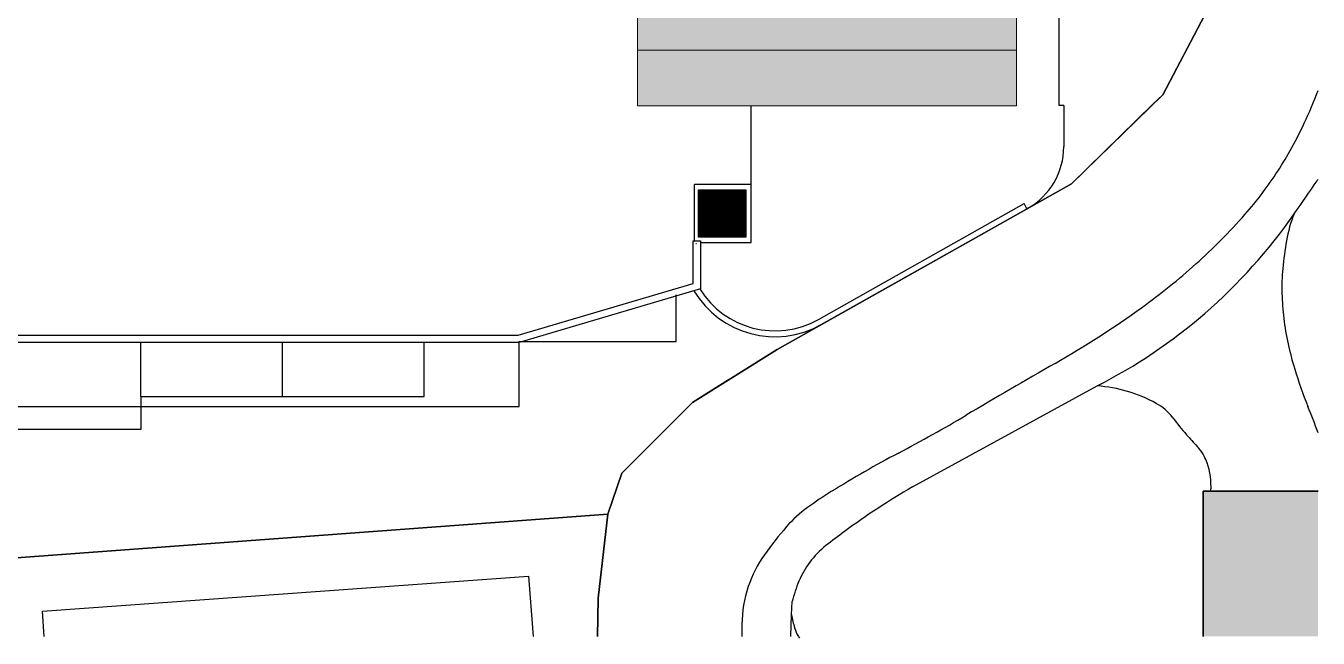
# Model space of a CAD drawing. Header units: metres. Extents: x 0.003 to 0.843, y 0.003 to 0.597.
# Drawn here: x 0.16935 to 0.2044, y 0.46595 to 0.48256 of the extents above; entities that cross this region are included whole.
import ezdxf

# ---------------------------------------------------------------- set-up
doc = ezdxf.new("R2010")
doc.units = ezdxf.units.M
for name, pattern in [('AUSGEZOGEN', [0]), ('KURZGESTRICHELT', [0.0025, 0.0015, -0.001]), ('PUNKT', [6.35, 0, -6.35]), ('VERDECKT', [9.524999999999999, 6.35, -3.175])]:
    doc.linetypes.add(name, pattern=pattern)
doc.layers.add('Plankopf', color=7, linetype='AUSGEZOGEN', lineweight=13)

msp = doc.modelspace()

# ---------------------------------------------------------------- hatches: boundary and pattern name
at = {"layer": 'Plankopf', "linetype": 'AUSGEZOGEN', "lineweight": -3, "true_color": 0xababab}
msp.add_hatch(color=253, dxfattribs=at).paths.add_polyline_path([(0.1859404759109612, 0.4921783090677895), (0.1859404759109612, 0.4803920693607052), (0.1962227156811352, 0.4803920693607052), (0.1962227156811352, 0.4921783090677895)])
at = {"layer": 'Plankopf', "linetype": 'PUNKT', "lineweight": -3, "true_color": 0x8f8f8f}
msp.add_hatch(color=252, dxfattribs=at).paths.add_polyline_path([(0.201489577178464, 0.4699373193063566), (0.2012788141496232, 0.4699375715889241), (0.2012859210754989, 0.4659971896529824), (0.2043999954983588, 0.4659971896529824), (0.2043999954983588, 0.4699383279317226)])

# ---------------------------------------------------------------- linework, layer by layer
at = {"layer": 'Plankopf', "color": 7, "linetype": 'AUSGEZOGEN', "lineweight": 18}
for p, q in [((0.1859404759109612, 0.4803920693607052), (0.1859404759109612, 0.4921783090677895)), ((0.1962227156811352, 0.4921783090677895), (0.1962227156811352, 0.4803920693607052)), ((0.1962227156811352, 0.4803920693607052), (0.1859404759109612, 0.4803920693607052))]:
    msp.add_line(p, q, dxfattribs=at)
at = {"layer": 'Plankopf', "color": 7, "linetype": 'VERDECKT', "lineweight": -3}
for p, q in [((0.1973747156553861, 0.4803971893311172), (0.1973747156553861, 0.4875651891708999)), ((0.1975027156525251, 0.4803971893311172), (0.1973747156553861, 0.4803971893311172)), ((0.1874879958763716, 0.476723589389188), (0.1874879958763716, 0.4782531893622177)), ((0.1890207958421108, 0.4782531893622177), (0.1874879958763716, 0.4782531893622177)), ((0.1876159958735106, 0.4780931893657939), (0.1876159958735106, 0.476845189393689)), ((0.1888607958456871, 0.4780931893657939), (0.1876159958735106, 0.4780931893657939)), ((0.1888607958456871, 0.4768451893864681), (0.1888607958456871, 0.4780931893657939)), ((0.1890207958421108, 0.476685189397163), (0.1890207958421108, 0.4782531893622177)), ((0.1965029321983935, 0.4775965007289383), (0.1964244095883278, 0.4777359073233433)), ((0.1909266684221302, 0.474455596326306), (0.1965029321983935, 0.4775965007289383)), ((0.1965249870162302, 0.4776089233970957), (0.1965029321983935, 0.4775965007289383)), ((0.1876159958735106, 0.4768451893864681), (0.1888607958456871, 0.4768451893864681)), ((0.1876479958727953, 0.476685189397163), (0.1890207958421108, 0.476685189397163))]:
    msp.add_line(p, q, dxfattribs=at)
at = {"layer": 'Plankopf', "color": 7, "linetype": 'VERDECKT', "lineweight": 18}
msp.add_line((0.1859404759109612, 0.4818992693270175), (0.1962227156811352, 0.4818992693270175), dxfattribs=at)
at = {"layer": 'Plankopf', "color": 7, "linetype": 'KURZGESTRICHELT', "lineweight": -3}
msp.add_line((0.1890207958421108, 0.4782531893622177), (0.1890207958421108, 0.4803920693607052), dxfattribs=at)
at = {"layer": 'Plankopf', "color": 7, "linetype": 'AUSGEZOGEN', "lineweight": -3}
for p, q in [((0.1975027156525251, 0.4803971893311172), (0.1975027156525251, 0.4792818025299721)), ((0.1875967958739397, 0.4768259893943482), (0.1875967958739397, 0.4781123893653658)), ((0.1875967958739397, 0.4781123893653658), (0.1888799958452579, 0.4781123893653658)), ((0.1888479958459732, 0.4780803893660818), (0.1876287958732245, 0.4780803893660818)), ((0.1876287958732245, 0.4780803893660818), (0.1876287958732245, 0.4768579893932492)), ((0.1888479958459732, 0.4768579893786364), (0.1888479958459732, 0.4780803893660818)), ((0.1888799958452579, 0.4781123893653658), (0.1888799958452579, 0.4768259893789682)), ((0.1908481458120642, 0.4745950029207129), (0.1964244095883278, 0.4777359073233433)), ((0.1874495958772299, 0.4755730994824148), (0.1874495958772299, 0.476723589389188)), ((0.1874495958772299, 0.476723589389188), (0.1876479958727953, 0.476723589389188)), ((0.1875199958756562, 0.4766531893907595), (0.1875455958750842, 0.4766531893907595)), ((0.1888799958452579, 0.4768259893789682), (0.1875967958739397, 0.4768259893943482)), ((0.1876287958732245, 0.4768579893932492), (0.1888479958459732, 0.4768579893786364)), ((0.1876479958727953, 0.476723589389188), (0.1876479958727953, 0.4754250733283293)), ((0.1827054010207753, 0.4741635894704514), (0.1874495958772299, 0.4755730994824148)), ((0.1876479958727953, 0.4754250733283293), (0.1827342491030453, 0.4739651894748836)), ((0.1671583963307735, 0.4741635894704514), (0.1827054010207753, 0.4741635894704514)), ((0.1827342491030453, 0.4739651894748836), (0.1671583963307735, 0.4739651894748836)), ((0.1933967543929498, 0.4700536998583293), (0.1984070458498271, 0.4727919402391158)), ((0.2014895771785245, 0.4699373193063566), (0.2043999954983588, 0.4699383279317226)), ((0.1901222677559732, 0.4665809572866715), (0.1901379731456821, 0.4669403147451399)), ((0.1900960220403846, 0.4659971896529824), (0.1901222677559732, 0.4665809572866715)), ((0.1887731046065281, 0.4663244964671731), (0.1887688305575502, 0.4659971896529824))]:
    msp.add_line(p, q, dxfattribs=at)
at = {"layer": 'Plankopf', "color": 253, "linetype": 'AUSGEZOGEN', "lineweight": -3, "true_color": 0xababab}
for p, q in [((0.1888479958459732, 0.4780739895414263), (0.1876287958732245, 0.4780739895414263)), ((0.1888479958459732, 0.4780611895417119), (0.1876287958732245, 0.4780611895417119)), ((0.1888479958459732, 0.4780483895419971), (0.1876287958732245, 0.4780483895419971)), ((0.1888479958459732, 0.4780355895422822), (0.1876287958732245, 0.4780355895422822)), ((0.1888479958459732, 0.4780227895425692), (0.1876287958732245, 0.4780227895425692)), ((0.1876488607457356, 0.4768579893932492), (0.1876488607457356, 0.4780803893660818)), ((0.187668925609927, 0.4768579893932492), (0.187668925609927, 0.4780803893660818)), ((0.1876889904741186, 0.4768579893932492), (0.1876889904741186, 0.4780803893660818)), ((0.18770905533831, 0.4768579893932492), (0.18770905533831, 0.4780803893660818)), ((0.1877291202025017, 0.4768579893932492), (0.1877291202025017, 0.4780803893660818)), ((0.1877491850666931, 0.4768579893932492), (0.1877491850666931, 0.4780803893660818)), ((0.1877692499308847, 0.4768579893932492), (0.1877692499308847, 0.4780803893660818)), ((0.1877893147950761, 0.4768579893932492), (0.1877893147950761, 0.4780803893660818)), ((0.1878093796592678, 0.4768579893932492), (0.1878093796592678, 0.4780803893660818)), ((0.1878294445317786, 0.4768579893932492), (0.1878294445317786, 0.4780803893660818)), ((0.1878495093959703, 0.4768579893932492), (0.1878495093959703, 0.4780803893660818)), ((0.1878695742601617, 0.4768579893932492), (0.1878695742601617, 0.4780803893660818)), ((0.1878896391243534, 0.4768579893932492), (0.1878896391243534, 0.4780803893660818)), ((0.1879097039885448, 0.4768579893932492), (0.1879097039885448, 0.4780803893660818)), ((0.1879297688527364, 0.4768579893932492), (0.1879297688527364, 0.4780803893660818)), ((0.1879498337169281, 0.4768579893932492), (0.1879498337169281, 0.4780803893660818)), ((0.1879698985811195, 0.4768579893932492), (0.1879698985811195, 0.4780803893660818)), ((0.1879899634453111, 0.4768579893932492), (0.1879899634453111, 0.4780803893660818)), ((0.188010028317822, 0.4768579893932492), (0.188010028317822, 0.4780803893660818)), ((0.1880300931820136, 0.4768579893932492), (0.1880300931820136, 0.4780803893660818)), ((0.188050158046205, 0.4768579893932492), (0.188050158046205, 0.4780803893660818)), ((0.1880702229103967, 0.4768579893932492), (0.1880702229103967, 0.4780803893660818)), ((0.188090287774588, 0.4768579893932492), (0.188090287774588, 0.4780803893660818)), ((0.1881103526387797, 0.4768579893932492), (0.1881103526387797, 0.4780803893660818)), ((0.1881304175029712, 0.4768579893932492), (0.1881304175029712, 0.4780803893660818)), ((0.1881504823671628, 0.4768579893932492), (0.1881504823671628, 0.4780803893660818)), ((0.1881705472313542, 0.4768579893932492), (0.1881705472313542, 0.4780803893660818)), ((0.1881906121038653, 0.4768579893932492), (0.1881906121038653, 0.4780803893660818)), ((0.188210676968057, 0.4768579893932492), (0.188210676968057, 0.4780803893660818)), ((0.1882307418322484, 0.4768579893932492), (0.1882307418322484, 0.4780803893660818)), ((0.1882508066964399, 0.4768579893932492), (0.1882508066964399, 0.4780803893660818)), ((0.1882708715606314, 0.4768579893932492), (0.1882708715606314, 0.4780803893660818)), ((0.1882909364248231, 0.4768579893932492), (0.1882909364248231, 0.4780803893660818)), ((0.1883110012890145, 0.4768579893932492), (0.1883110012890145, 0.4780803893660818)), ((0.1883310661532061, 0.4768579893932492), (0.1883310661532061, 0.4780803893660818)), ((0.1883511310173974, 0.4768579893932492), (0.1883511310173974, 0.4780803893660818)), ((0.1883711958899087, 0.4768579893932492), (0.1883711958899087, 0.4780803893660818)), ((0.1883912607541002, 0.4768579893932492), (0.1883912607541002, 0.4780803893660818)), ((0.1884113256182916, 0.4768579893932492), (0.1884113256182916, 0.4780803893660818)), ((0.1884313904824832, 0.4768579893932492), (0.1884313904824832, 0.4780803893660818)), ((0.1884514553466747, 0.4768579893932492), (0.1884514553466747, 0.4780803893660818)), ((0.1884715202108664, 0.4768579893932492), (0.1884715202108664, 0.4780803893660818)), ((0.1884915850750578, 0.4768579893932492), (0.1884915850750578, 0.4780803893660818)), ((0.1885116499392495, 0.4768579893932492), (0.1885116499392495, 0.4780803893660818)), ((0.1885317148034408, 0.4768579893932492), (0.1885317148034408, 0.4780803893660818)), ((0.1885503958859032, 0.4768579893932492), (0.1885503958859032, 0.4780803893660818)), ((0.1885704607500948, 0.4768579893932492), (0.1885704607500948, 0.4780803893660818)), ((0.1885905256142862, 0.4768579893932492), (0.1885905256142862, 0.4780803893660818)), ((0.1886105904784779, 0.4768579893932492), (0.1886105904784779, 0.4780803893660818)), ((0.1886306553426693, 0.4768579893932492), (0.1886306553426693, 0.4780803893660818)), ((0.1886507202068609, 0.4768579893932492), (0.1886507202068609, 0.4780803893660818)), ((0.1886707850710523, 0.4768579893932492), (0.1886707850710523, 0.4780803893660818)), ((0.188690849935244, 0.4768579893932492), (0.188690849935244, 0.4780803893660818)), ((0.1887109147994354, 0.4768579893932492), (0.1887109147994354, 0.4780803893660818)), ((0.188730979663627, 0.4768579893932492), (0.188730979663627, 0.4780803893660818)), ((0.1887510445278184, 0.4768579893932492), (0.1887510445278184, 0.4780803893660818)), ((0.1887711093920101, 0.4768579893932492), (0.1887711093920101, 0.4780803893660818)), ((0.1887911742562015, 0.4768579893932492), (0.1887911742562015, 0.4780803893660818)), ((0.1888112391203931, 0.4768579893932492), (0.1888112391203931, 0.4780803893660818)), ((0.1888313039845845, 0.4768579893932492), (0.1888313039845845, 0.4780803893660818)), ((0.1888479958459732, 0.4780099895428571), (0.1876287958732245, 0.4780099895428571)), ((0.1888479958459732, 0.4779971895431422), (0.1876287958732245, 0.4779971895431422)), ((0.1888479958459732, 0.4779843895434274), (0.1876287958732245, 0.4779843895434274)), ((0.1888479958459732, 0.4779715895291024), (0.1876287958732245, 0.4779715895291024)), ((0.1888479958459732, 0.4779587895293876), (0.1876287958732245, 0.4779587895293876)), ((0.1888479958459732, 0.4779459895296732), (0.1876287958732245, 0.4779459895296732)), ((0.1888479958459732, 0.4779331895299583), (0.1876287958732245, 0.4779331895299583)), ((0.1888479958459732, 0.4779203895302458), (0.1876287958732245, 0.4779203895302458)), ((0.1888479958459732, 0.4779075895305328), (0.1876287958732245, 0.4779075895305328)), ((0.1888479958459732, 0.4778947895308179), (0.1876287958732245, 0.4778947895308179)), ((0.1888479958459732, 0.4778819895311035), (0.1876287958732245, 0.4778819895311035)), ((0.1888479958459732, 0.4778691895313891), (0.1876287958732245, 0.4778691895313891)), ((0.1888479958459732, 0.4778563895316761), (0.1876287958732245, 0.4778563895316761)), ((0.1888479958459732, 0.4778435895173488), (0.1876287958732245, 0.4778435895173488)), ((0.1888479958459732, 0.477830789517634), (0.1876287958732245, 0.477830789517634)), ((0.1888479958459732, 0.4778179895179219), (0.1876287958732245, 0.4778179895179219)), ((0.1888479958459732, 0.4778051895182089), (0.1876287958732245, 0.4778051895182089)), ((0.1888479958459732, 0.477792389518494), (0.1876287958732245, 0.477792389518494)), ((0.1888479958459732, 0.4777795895187796), (0.1876287958732245, 0.4777795895187796)), ((0.1888479958459732, 0.4777667895190648), (0.1876287958732245, 0.4777667895190648)), ((0.1888479958459732, 0.4777539895047394), (0.1876287958732245, 0.4777539895047394)), ((0.1888479958459732, 0.477741189505025), (0.1876287958732245, 0.477741189505025)), ((0.1888479958459732, 0.4777283895053106), (0.1876287958732245, 0.4777283895053106)), ((0.1888479958459732, 0.4777155895055976), (0.1876287958732245, 0.4777155895055976)), ((0.1888479958459732, 0.4777027895058827), (0.1876287958732245, 0.4777027895058827)), ((0.1888479958459732, 0.4776899895061706), (0.1876287958732245, 0.4776899895061706)), ((0.1888479958459732, 0.4776771895064558), (0.1876287958732245, 0.4776771895064558)), ((0.1888479958459732, 0.4776643894921285), (0.1876287958732245, 0.4776643894921285)), ((0.1888479958459732, 0.4776515894924155), (0.1876287958732245, 0.4776515894924155)), ((0.1888479958459732, 0.4776387894927011), (0.1876287958732245, 0.4776387894927011)), ((0.1888479958459732, 0.4776259894929863), (0.1876287958732245, 0.4776259894929863)), ((0.1888479958459732, 0.4776131894932719), (0.1876287958732245, 0.4776131894932719)), ((0.1888479958459732, 0.4776003894935589), (0.1876287958732245, 0.4776003894935589)), ((0.1888479958459732, 0.4775875894938463), (0.1876287958732245, 0.4775875894938463)), ((0.1888479958459732, 0.4775747894795173), (0.1876287958732245, 0.4775747894795173)), ((0.1888479958459732, 0.4775619894798042), (0.1876287958732245, 0.4775619894798042)), ((0.1888479958459732, 0.4775491894800921), (0.1876287958732245, 0.4775491894800921)), ((0.1888479958459732, 0.4775363894803772), (0.1876287958732245, 0.4775363894803772)), ((0.1888479958459732, 0.4775235894806624), (0.1876287958732245, 0.4775235894806624)), ((0.1888479958459732, 0.4775107894809476), (0.1876287958732245, 0.4775107894809476)), ((0.1888479958459732, 0.477497989481235), (0.1876287958732245, 0.477497989481235)), ((0.1888479958459732, 0.4774851894669078), (0.1876287958732245, 0.4774851894669078)), ((0.1888479958459732, 0.4774723894671933), (0.1876287958732245, 0.4774723894671933)), ((0.1888479958459732, 0.4774595894674803), (0.1876287958732245, 0.4774595894674803)), ((0.1888479958459732, 0.4774467894677678), (0.1876287958732245, 0.4774467894677678)), ((0.1888479958459732, 0.4774339894680529), (0.1876287958732245, 0.4774339894680529)), ((0.1888479958459732, 0.4774211894683381), (0.1876287958732245, 0.4774211894683381)), ((0.1888479958459732, 0.4774083894686237), (0.1876287958732245, 0.4774083894686237)), ((0.1888479958459732, 0.4773955894542987), (0.1876287958732245, 0.4773955894542987)), ((0.1888479958459732, 0.4773827894545839), (0.1876287958732245, 0.4773827894545839)), ((0.1888479958459732, 0.477369989454869), (0.1876287958732245, 0.477369989454869)), ((0.1888479958459732, 0.4773571894551565), (0.1876287958732245, 0.4773571894551565)), ((0.1888479958459732, 0.4773443894554434), (0.1876287958732245, 0.4773443894554434)), ((0.1888479958459732, 0.4773315894557291), (0.1876287958732245, 0.4773315894557291)), ((0.1888479958459732, 0.4773187894560142), (0.1876287958732245, 0.4773187894560142)), ((0.1888479958459732, 0.4773059894416875), (0.1876287958732245, 0.4773059894416875)), ((0.1888479958459732, 0.4772931894419744), (0.1876287958732245, 0.4772931894419744)), ((0.1888479958459732, 0.4772803894422595), (0.1876287958732245, 0.4772803894422595)), ((0.1888479958459732, 0.4772675894425452), (0.1876287958732245, 0.4772675894425452)), ((0.1888479958459732, 0.4772547894428326), (0.1876287958732245, 0.4772547894428326)), ((0.1888479958459732, 0.4772419894431177), (0.1876287958732245, 0.4772419894431177)), ((0.1888479958459732, 0.4772291894434048), (0.1876287958732245, 0.4772291894434048)), ((0.1888479958459732, 0.4772163894290757), (0.1876287958732245, 0.4772163894290757)), ((0.1888479958459732, 0.4772035894293636), (0.1876287958732245, 0.4772035894293636)), ((0.1888479958459732, 0.4771907894296505), (0.1876287958732245, 0.4771907894296505)), ((0.1888479958459732, 0.4771779894299357), (0.1876287958732245, 0.4771779894299357)), ((0.1888479958459732, 0.4771651894302213), (0.1876287958732245, 0.4771651894302213)), ((0.1888479958459732, 0.4771523894305065), (0.1876287958732245, 0.4771523894305065)), ((0.1888479958459732, 0.4771395894307934), (0.1876287958732245, 0.4771395894307934)), ((0.1888479958459732, 0.4771267894164666), (0.1876287958732245, 0.4771267894164666)), ((0.1888479958459732, 0.4771139894167523), (0.1876287958732245, 0.4771139894167523)), ((0.1888479958459732, 0.4771011894170392), (0.1876287958732245, 0.4771011894170392)), ((0.1888479958459732, 0.4770883894173262), (0.1876287958732245, 0.4770883894173262)), ((0.1888479958459732, 0.4770755894176123), (0.1876287958732245, 0.4770755894176123)), ((0.1888479958459732, 0.4770627894178974), (0.1876287958732245, 0.4770627894178974)), ((0.1888479958459732, 0.4770499894181826), (0.1876287958732245, 0.4770499894181826)), ((0.1888479958459732, 0.4770371894038571), (0.1876287958732245, 0.4770371894038571)), ((0.1888479958459732, 0.4770243894041428), (0.1876287958732245, 0.4770243894041428)), ((0.1888479958459732, 0.4770115894044279), (0.1876287958732245, 0.4770115894044279)), ((0.1888479958459732, 0.4769987894047149), (0.1876287958732245, 0.4769987894047149)), ((0.1888479958459732, 0.4769859894050028), (0.1876287958732245, 0.4769859894050028)), ((0.1888479958459732, 0.4769731894052879), (0.1876287958732245, 0.4769731894052879)), ((0.1888479958459732, 0.4769603894055731), (0.1876287958732245, 0.4769603894055731)), ((0.1888479958459732, 0.4769475893912477), (0.1876287958732245, 0.4769475893912477)), ((0.1888479958459732, 0.4769347893915338), (0.1876287958732245, 0.4769347893915338)), ((0.1888479958459732, 0.4769219893918189), (0.1876287958732245, 0.4769219893918189)), ((0.1888479958459732, 0.4769091893921041), (0.1876287958732245, 0.4769091893921041)), ((0.1888479958459732, 0.476896389392391), (0.1876287958732245, 0.476896389392391)), ((0.1888479958459732, 0.4768835893926784), (0.1876287958732245, 0.4768835893926784)), ((0.1888479958459732, 0.4768707893929636), (0.1876287958732245, 0.4768707893929636)), ((0.1724767962118981, 0.4725059895075001), (0.1724767962118981, 0.4739779894745984)), ((0.1763167961260674, 0.4725059895075001), (0.1763167961260674, 0.4739779894745984)), ((0.1801567960402367, 0.4725059895075001), (0.1801567960402367, 0.4739779894745984)), ((0.1724767962118981, 0.4725059895075001), (0.1724767962118981, 0.4716099895275274)), ((0.1724767962118981, 0.4725059895075001), (0.1801567960402367, 0.4725059895075001)), ((0.1724767962118981, 0.4716099895275274), (0.167356796326339, 0.4716099895275274))]:
    msp.add_line(p, q, dxfattribs=at)
at = {"layer": 'Plankopf', "color": 253, "linetype": 'KURZGESTRICHELT', "lineweight": -3, "true_color": 0xababab}
for p, q in [((0.1869887971572398, 0.4739971894741684), (0.1869887971572398, 0.4752626061635065)), ((0.1827295959827301, 0.4722371895135075), (0.1827295959827301, 0.4739971894741684)), ((0.1827295959827301, 0.4739971894741684), (0.1869887971572398, 0.4739971894741684)), ((0.1592376055224422, 0.4722371895135075), (0.1827295959827301, 0.4722371895135075))]:
    msp.add_line(p, q, dxfattribs=at)
at = {"layer": 'Plankopf', "color": 254, "linetype": 'AUSGEZOGEN', "lineweight": -3, "true_color": 0xe3e3e3}
for p, q in [((0.1933967543929498, 0.4700536998583293), (0.1984070458498271, 0.4727919402391158)), ((0.2043999954983588, 0.4699383279317226), (0.2014895771785245, 0.4699373193063566)), ((0.1901222677559732, 0.4665809572866715), (0.1901379731456821, 0.4669403147451399)), ((0.1900960220403846, 0.4659971896529824), (0.1901222677559732, 0.4665809572866715))]:
    msp.add_line(p, q, dxfattribs=at)
at = {"layer": 'Plankopf', "color": 7, "linetype": 'AUSGEZOGEN', "lineweight": -3}
for points in [[(0.1848531762149394, 0.4659971896529824), (0.1848766721789401, 0.467036835534941), (0.1851409692847089, 0.4693118594583339), (0.1855136316317477, 0.470426389299857), (0.1874323567108356, 0.4723433798600645), (0.1897329746826104, 0.4737832325228196), (0.1977069247436104, 0.4782746654710914), (0.2001889530197764, 0.4806905462408595), (0.2013206698403118, 0.4828404351160448), (0.2016784305660924, 0.4864102152683986), (0.2007138272283182, 0.4904617572053594), (0.1989292938953952, 0.4938854595983426), (0.1966155808402003, 0.496848448187423), (0.1940146265258107, 0.4988740732635279), (0.1903694497028477, 0.5007077048236083), (0.1912458998415281, 0.5052043685186345), (0.1952473805440341, 0.5037020805150919), (0.1972722754016573, 0.5025270196895745), (0.1992101340022509, 0.5010918300925564), (0.2017869386209634, 0.506249988751486)], [(0.1851409692847089, 0.4693118594583339), (0.1588139839229063, 0.467369776777779), (0.148036333138354, 0.5011668151846848), (0.1720139735782504, 0.5015588827601227), (0.1746796775806539, 0.5016073478857366), (0.184794362851811, 0.5017278786992456), (0.1876970305307487, 0.5014542306955796), (0.1903694497028477, 0.5007077048236083), (0.1940146265258107, 0.4988740732635279), (0.1966155808402003, 0.496848448187423), (0.1989292938953952, 0.4938854595983426), (0.2007138272283182, 0.4904617572053594), (0.2016784305660924, 0.4864102152683986), (0.2013206698403118, 0.4828404351160448), (0.2001889530197764, 0.4806905462408595), (0.1977069247436104, 0.4782746654710914), (0.1897329746826104, 0.4737832325228196), (0.1874323567108356, 0.4723433798600645), (0.1855136316317477, 0.470426389299857), (0.1851409692847089, 0.4693118594583339)], [(0.2013050150805029, 0.4879785898411738), (0.2016784305660924, 0.4864102152683986), (0.2013206698403118, 0.4828404351160448), (0.2001889530197764, 0.4806905462408595), (0.1999213239834914, 0.4804296133454786), (0.1977069247436104, 0.4782746654710914)], [(0.1851409692847089, 0.4693118594583339), (0.1855136316317477, 0.470426389299857), (0.1874323567108356, 0.4723433798600645), (0.1884062124166988, 0.4729529322469062)], [(0.2014895771785245, 0.4699373193063566), (0.2012788141496232, 0.4699375715889241), (0.2012859210754989, 0.4659971896529824)], [(0.1851409692847089, 0.4693118594583339), (0.1588139839229063, 0.467369776777779), (0.1550295987686772, 0.4670752442934045), (0.147647996766865, 0.4665025309570497)], [(0.1551696987091234, 0.4659971896529824), (0.1550295987686772, 0.4670752442934045), (0.1588139839229063, 0.467369776777779), (0.1851409692847089, 0.4693118594583339), (0.1848766721789401, 0.467036835534941), (0.1848531762149394, 0.4659971896529824)], [(0.1698541336304349, 0.4659971896529824), (0.1698033213980301, 0.4666857655192257), (0.1829903394097759, 0.467632699790825), (0.1831099642900898, 0.4659971896529824)]]:
    msp.add_lwpolyline(points, dxfattribs=at)
at = {"layer": 'Plankopf', "color": 254, "linetype": 'AUSGEZOGEN', "lineweight": -3, "true_color": 0xe3e3e3}
for points in [[(0.1884062124166988, 0.4729529322469062), (0.1874323567108356, 0.4723433798600645), (0.1855136316317477, 0.470426389299857), (0.1851409692847089, 0.4693118594583339), (0.1588139839229063, 0.467369776777779), (0.1550295987686772, 0.4670752442934045), (0.147647996766865, 0.4665025309570497)], [(0.2012859210754989, 0.4659971896529824), (0.2012788141496232, 0.4699375715889241), (0.2014895771785245, 0.4699373193063566), (0.2043999954983588, 0.4699383279317226)], [(0.2014895771785245, 0.4699373193063566), (0.2012788141496232, 0.4699375715889241), (0.2012859210754989, 0.4659971896529824)], [(0.147647996766865, 0.4665025309570497), (0.1550295987686772, 0.4670752442934045), (0.1588139839229063, 0.467369776777779), (0.1851409692847089, 0.4693118594583339), (0.1848766721789401, 0.467036835534941), (0.1848532038026545, 0.4659971896529824)]]:
    msp.add_lwpolyline(points, dxfattribs=at)
at = {"layer": 'Plankopf', "color": 7, "linetype": 'AUSGEZOGEN', "lineweight": -3}
for centre, radius, start, end in [((0.1920977162228574, 0.485482376225474), 0.0131610469530647, 334.9695805493611, 339.1876784601812), ((0.1940563043463024, 0.4845796654625682), 0.01100447188022396, 327.2095341985267, 334.9136290268023), ((0.1955827156954404, 0.479281802529972), 0.001919999957084656, 299.3909622715553, 0), ((0.1948403387766359, 0.4841134869635942), 0.01009295355728621, 318.6242235834794, 327.0238333689349), ((0.5064744094482894, 0.2704260339913098), 0.3667418116034097, 145.4539317117357, 145.4616752331146), ((0.1544412682491897, 0.5124465065665912), 0.06046018547324269, 324.6454748920452, 325.674055607101), ((0.1902102037021247, 0.4882088072586511), 0.0162743531353165, 311.9201499420329, 318.5798806806936), ((0.1917440885937406, 0.485792405359592), 0.01461432070126081, 310.9753736615926, 325.2495022331231), ((0.2068131197022702, 0.476188916300779), 0.003315527257442165, 157.4163283397494, 170.6093244232049), ((0.2150741826947102, 0.4748086025015017), 0.01169110921855729, 170.5412221009438, 174.2746276922016), ((0.1890898396195526, 0.4894773932554111), 0.01796679254078138, 305.8435732334398, 311.8758284879748), ((0.2085441755242521, 0.4754625034132349), 0.005128443708226321, 174.2657225801996, 181.8382861670032), ((0.189670306661077, 0.4766861018368108), 0.002559999942779541, 210.8592182436966, 299.3909622715267), ((0.189670306661077, 0.4766861018368108), 0.00239999994635582, 211.8359059293234, 299.3909622715275), ((0.2114452533036838, 0.4755557006872549), 0.00803101808442857, 181.8389045295441, 186.6761980531108), ((0.1837548079995439, 0.4969524807854108), 0.02715034681145093, 299.8399111879862, 305.7326914462417), ((0.1918194466219112, 0.4857240605804981), 0.01451331113529451, 296.9942129634342, 310.9276895141874), ((0.2104425841985706, 0.4754371208636097), 0.00702136228082112, 186.6663463093769, 192.4047337430643), ((0.2121940706791324, 0.4758279830667747), 0.008815924664426883, 192.4404138700393, 197.0035304355484), ((0.291874785225009, 0.3083101284684843), 0.1902797970364341, 119.8161190700316, 120.6567457532836), ((0.2166460908596242, 0.4772177896232164), 0.01347978186517201, 197.1189167111661, 201.6920340234736), ((0.1883510956825993, 0.4745400310593721), 0.001588055570470996, 271.9889672926973, 271.9926426028034), ((0.1981167193275128, 0.468858631647014), 0.003944008870480114, 61.33322629033921, 85.7785226464879), ((0.199328603375264, 0.4710820446379284), 0.001411776959436461, 36.91902644658197, 61.20062734208262), ((0.1629869893322544, 0.4557325135359646), 0.0443209226209136, 20.87025754811537, 21.86064373619758), ((0.1728925560219274, 0.509086178640462), 0.04310356831396731, 297.8356085169709, 300.6282164203356), ((0.2062144708223208, 0.4762075273780482), 0.007172280094324468, 216.6115101067843, 221.3594103965655), ((0.2096770593953806, 0.4792195386522102), 0.01176153695076361, 221.2266300096178, 223.3102028160232), ((0.2002632217003092, 0.470341198148093), 0.001178530892219469, 22.55501740153255, 43.45252305320081), ((0.2068824694199467, 0.4446766548264994), 0.02972432091548143, 117.80058032844, 121.850269139827), ((0.1996362926983327, 0.4700771761336467), 0.001858781181935523, 359.1545519943797, 22.65846400622226), ((0.2040780085942252, 0.4517968987493349), 0.02115183155291942, 120.3300319574459, 126.3151395351448), ((0.2001214786710861, 0.4700580829177123), 0.001373418135854621, 354.9555111329272, 359.6523359888446), ((0.1970285943072991, 0.460536887119038), 0.01105226099317707, 121.8465730071825, 125.8510605377769), ((0.1925563111167131, 0.4667316570656074), 0.003411812127640165, 125.9044653655452, 138.8955255865962), ((0.1973195125353153, 0.4625549267588071), 0.009746879392120931, 138.8030844461383, 144.5047581256021), ((0.2031095880366745, 0.4531151600818543), 0.01951608977679305, 126.3162633249696, 128.1649169150578), ((0.1920067483349381, 0.4663382891709101), 0.003224668622577298, 144.4247634445156, 161.7401473827139), ((0.1925462206688883, 0.4665679450951228), 0.002411654858906993, 128.3442135408716, 143.3222348480048), ((0.1925664939360029, 0.4665500735063087), 0.002438590134503993, 143.2699893420466, 157.1171773178392), ((0.1921227530439063, 0.4662904896003341), 0.003349821058018649, 161.5854366476454, 179.4183320911071), ((0.1935072970410869, 0.4661509365681007), 0.00346055796351412, 157.0857775290898, 166.8143399074374), ((0.1924055419094952, 0.4669193652888916), 0.002308215942265924, 188.4305334733546, 197.3489860948508), ((0.1914255421479557, 0.4666225111227926), 0.001284311518131997, 197.7450559981376, 209.1365294419001), ((0.1914255421478814, 0.4666225111227699), 0.001284311518131997, 209.136529448651, 211.5432939170121)]:
    msp.add_arc(centre, radius, start, end, dxfattribs=at)
at = {"layer": 'Plankopf', "color": 254, "linetype": 'AUSGEZOGEN', "lineweight": -3, "true_color": 0xe3e3e3}
for centre, radius, start, end in [((0.5064744094482894, 0.2704260339913098), 0.3667418116034097, 145.4539317117357, 145.4616752331146), ((0.1544412682491897, 0.5124465065665912), 0.06046018547324269, 324.6454748920452, 325.674055607101), ((0.1917440885937406, 0.485792405359592), 0.01461432070126184, 310.9753736615927, 325.2495022331232), ((0.2068131196711605, 0.4761889163096897), 0.003315527225319313, 157.4163282754654, 170.6093244866045), ((0.2068131197022702, 0.476188916300779), 0.003315527257442165, 157.4163283397494, 170.6093244232049), ((0.2150741826947102, 0.4748086025015017), 0.01169110921855663, 170.5412221009437, 174.2746276922015), ((0.2150741826947102, 0.4748086025015017), 0.01169110921855729, 170.5412221009438, 174.2746276922016), ((0.2085441755242521, 0.4754625034132349), 0.005128443708229599, 174.2657225801995, 181.8382861670032), ((0.2085441755242521, 0.4754625034132349), 0.005128443708226321, 174.2657225801996, 181.8382861670032), ((0.2114452533036838, 0.4755557006872549), 0.008031018084428557, 181.8389045295441, 186.6761980531108), ((0.2114452533036838, 0.4755557006872549), 0.00803101808442857, 181.8389045295441, 186.6761980531108), ((0.1918194466219112, 0.4857240605804981), 0.01451331113529455, 296.9942129634342, 310.9276895141874), ((0.2104425841985706, 0.4754371208636097), 0.007021362280820744, 186.6663463093768, 192.4047337430645), ((0.2104425841985706, 0.4754371208636097), 0.00702136228082112, 186.6663463093769, 192.4047337430643), ((0.2121940706791324, 0.4758279830667747), 0.0088159246644293, 192.4404138700862, 197.0035304355486), ((0.2121940706791324, 0.4758279830667747), 0.008815924664426883, 192.4404138700393, 197.0035304355484), ((0.2166460908596242, 0.4772177896232164), 0.01347978186517403, 197.1189167111661, 201.6920340234735), ((0.2166460908596242, 0.4772177896232164), 0.01347978186517201, 197.1189167111661, 201.6920340234736), ((0.1981167193275128, 0.468858631647014), 0.003944008870480114, 61.33322629033921, 85.7785226464879), ((0.1981167193275128, 0.468858631647014), 0.003944008870476418, 61.33322629033906, 85.77852264648807), ((0.199328603375264, 0.4710820446379284), 0.001411776959436461, 36.91902644658197, 61.20062734208262), ((0.199328603375264, 0.4710820446379284), 0.001411776959443067, 36.91902644653982, 61.20062734170889), ((0.1629869893322545, 0.4557325135359646), 0.04432092262091328, 20.87025754811537, 21.86064373619767), ((0.1629869893322544, 0.4557325135359646), 0.0443209226209136, 20.87025754811537, 21.86064373619758), ((0.2062144708223208, 0.4762075273780482), 0.007172280094324468, 216.6115101067843, 221.3594103965655), ((0.2062144708223208, 0.4762075273780482), 0.007172280094326163, 216.6115101067846, 221.3594103965652), ((0.2096770593953806, 0.4792195386522102), 0.01176153695076361, 221.2266300096178, 223.3102028160232), ((0.2096770593953806, 0.4792195386522102), 0.01176153695076466, 221.2266300096176, 223.310202816023), ((0.2002632217003092, 0.470341198148093), 0.001178530892219469, 22.55501740153255, 43.45252305320081), ((0.2002632217003092, 0.470341198148093), 0.001178530892209737, 22.5550174014225, 43.45252305319949), ((0.1996362926983327, 0.4700771761336467), 0.001858781181935523, 359.1545519943797, 22.65846400622226), ((0.1996362926983327, 0.4700771761336467), 0.001858781181944197, 359.1545519947471, 22.65846400622175), ((0.2040780085942252, 0.4517968987493349), 0.02115183155291942, 120.3300319574459, 126.3151395351448), ((0.2001214786710861, 0.4700580829177123), 0.001373418135854621, 354.9555111329272, 359.6523359888446), ((0.2001214788626, 0.470058082908647), 0.001373417944310839, 354.9555108071323, 359.6523363185386), ((0.2031095880366745, 0.4531151600818543), 0.01951608977679305, 126.3162633249696, 128.1649169150578), ((0.1925462206688883, 0.4665679450951228), 0.002411654858906993, 128.3442135408716, 143.3222348480048), ((0.1925664939360029, 0.4665500735063087), 0.002438590134503993, 143.2699893420466, 157.1171773178392), ((0.1935072970410869, 0.4661509365681007), 0.00346055796351412, 157.0857775290898, 166.8143399074374), ((0.1924055419094952, 0.4669193652888916), 0.002308215942265924, 188.4305334733546, 197.3489860948508), ((0.1924055419094952, 0.4669193652888916), 0.002308215942262287, 188.4305334733539, 197.3489860948515), ((0.1914255421479557, 0.4666225111227926), 0.001284311518131997, 197.7450559981376, 209.1365294419001), ((0.1914255421479605, 0.4666225111227976), 0.001284311518138176, 197.7450559982936, 209.1365294417524), ((0.1914255421478814, 0.4666225111227699), 0.001284311518131997, 209.136529448651, 211.5432939170121)]:
    msp.add_arc(centre, radius, start, end, dxfattribs=at)

doc.saveas('drawing.dxf')
